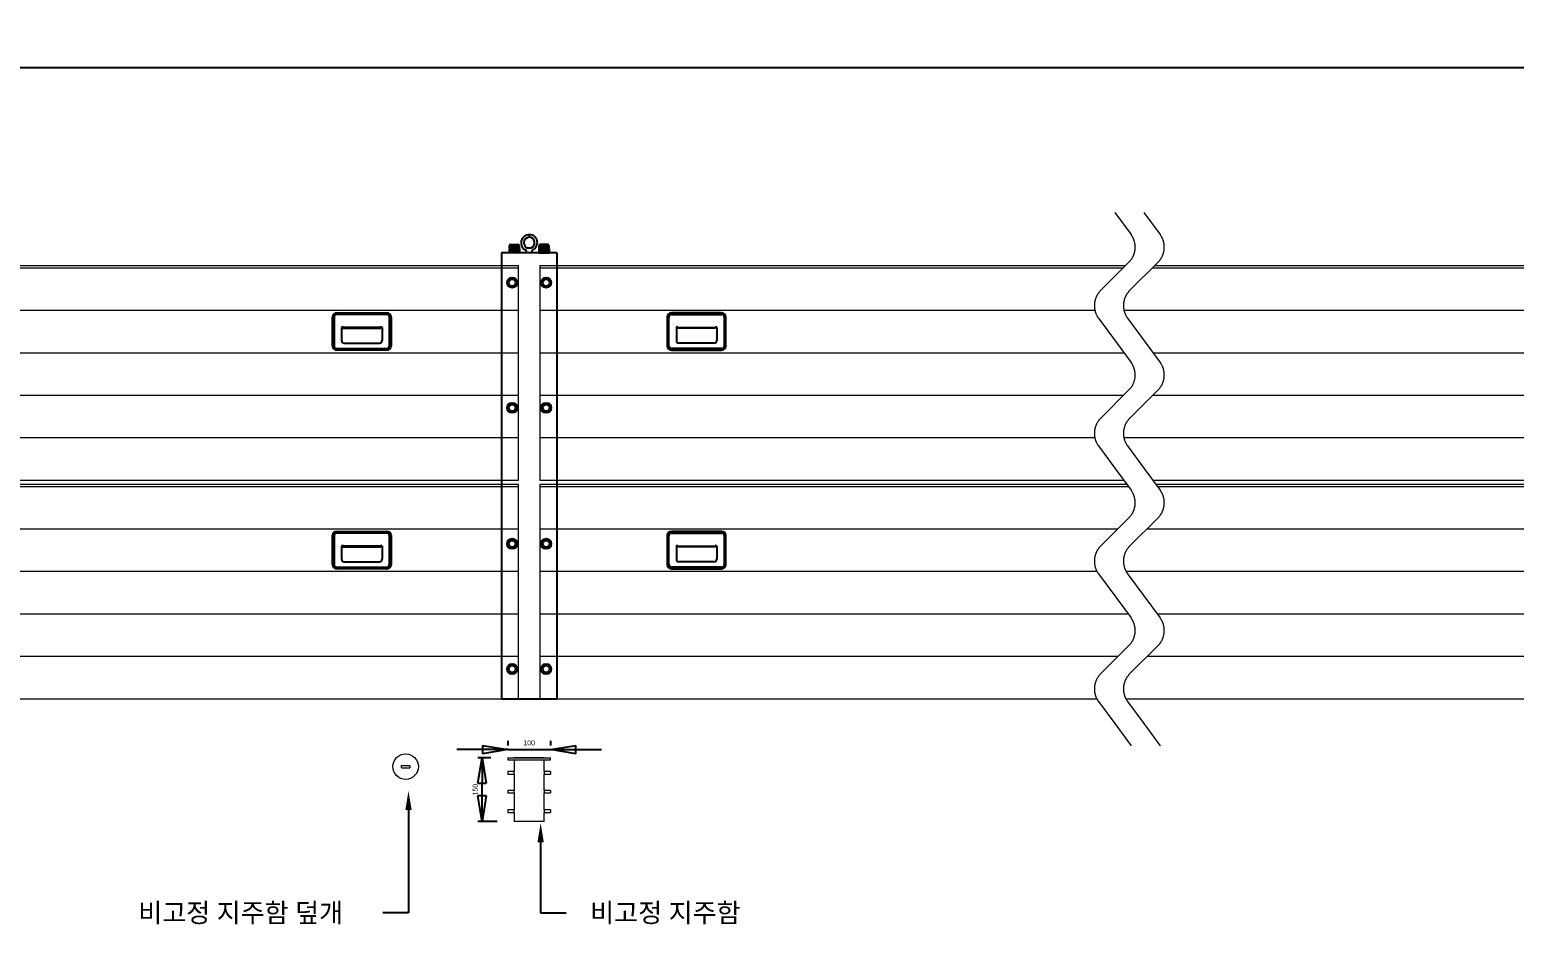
# Model space of a CAD drawing. Header units: millimetres. Extents: x 4892990 to 5673724, y 2128419 to 2381812.
# Drawn here: x 5651073 to 5654568, y 2374151 to 2376258 of the extents above; entities that cross this region are included whole.
import ezdxf
from ezdxf.enums import TextEntityAlignment as Align

# ---------------------------------------------------------------- set-up
doc = ezdxf.new("R2010")
doc.units = ezdxf.units.MM
doc.header["$LTSCALE"] = 1000
for name, pattern in [('CENTER2', [1.125, 0.75, -0.125, 0.125, -0.125]), ('HIDDEN', [0.375, 0.25, -0.125]), ('HIDDEN2', [0.1875, 0.125, -0.0625])]:
    doc.linetypes.add(name, pattern=pattern)
doc.layers.get('0').update_dxf_attribs({"linetype": 'CONTINUOUS'})
doc.layers.add('1', color=1, linetype='CENTER2')
doc.layers.add('A-MKXS-TEXT1', color=3, linetype='CONTINUOUS')
doc.layers.add('A-DIMS', color=7, linetype='CONTINUOUS', lineweight=25)
doc.layers.add('A-MKXS-LEAD', color=7, linetype='CONTINUOUS', lineweight=25)
doc.styles.add('HY울릉도L', font='malgun.ttf')
doc.styles.add('돋움체', font='')
doc.styles.add('맑은고딕', font='malgun.ttf')
doc.styles.add('울릉도L', font='')
doc.styles.get('돋움체').set_extended_font_data('DotumChe')
doc.styles.get('울릉도L').set_extended_font_data('HY울릉도L')
doc.dimstyles.new('CDIM', dxfattribs={"dimtxt": 3, "dimasz": 1.5, "dimexe": 2, "dimexo": 1, "dimgap": 1, "dimtad": 1, "dimdec": 0, "dimrnd": 0.5, "dimzin": 0, "dimdsep": 32, "dimlunit": 6, "dimtxsty": 'HY울릉도L', "dimblk1": '_CIDOT', "dimblk2": '_CIDOT', "dimsah": 1, "dimcen": 5.5, "dimclrd": 2, "dimclre": 2, "dimclrt": 7, "dimadec": 0, "dimazin": 0, "dimtfac": 1, "dimtdec": 0, "dimtix": 1, "dimtmove": 2, "dimatfit": 1, "dimldrblk": '_CIDOT', "dimfxl": 1, "dimtolj": 1, "dimtzin": 0, "dimlwd": -1, "dimarcsym": 0})
doc.dimstyles.new('scale2', dxfattribs={"dimscale": 2, "dimtxt": 2, "dimasz": 1.5, "dimexe": 2, "dimexo": 2, "dimgap": 0.7, "dimtad": 3, "dimtoh": 1, "dimdec": 3, "dimdsep": 46, "dimtxsty": '울릉도L', "dimblk": 'CLOSED', "dimcen": 1.5, "dimclrd": 8, "dimclre": 8, "dimclrt": 7, "dimazin": 2, "dimtfac": 1, "dimtdec": 3, "dimtix": 1, "dimtmove": 0, "dimatfit": 3, "dimldrblk": 'CLOSED', "dimfxl": 1, "dimlwd": -1, "dimlwe": -1, "dimarcsym": 0})

# ---------------------------------------------------------------- blocks, each defined once
blk = doc.blocks.new('비고정지주앞')
at = {"color": 8, "linetype": 'Continuous', "lineweight": 25, "ltscale": 30}
for p, q in [((3938622.6, -1088255.4), (3938622.6, -1088261.8)), ((3938575.6, -1088282.6), (3938599.6, -1088282.6)), ((3938669.6, -1088282.6), (3938645.6, -1088282.6))]:
    blk.add_line(p, q, dxfattribs=at)
at = {"color": 7, "linetype": 'Continuous', "lineweight": 25, "ltscale": 30}
for p, q in [((3938575.6, -1088282.6), (3938575.6, -1088286.6)), ((3938575.6, -1088286.6), (3938599.6, -1088286.6)), ((3938599.6, -1088288.2), (3938575.6, -1088288.2)), ((3938575.6, -1088288.2), (3938575.6, -1088289.9)), ((3938599.6, -1088289.9), (3938575.6, -1088289.9)), ((3938575.6, -1088289.9), (3938575.6, -1088293.4)), ((3938579.6, -1088278.6), (3938595.6, -1088278.6)), ((3938583.6, -1088286.6), (3938583.6, -1088288.2)), ((3938591.6, -1088288.2), (3938591.6, -1088286.6)), ((3938599.6, -1088286.6), (3938599.6, -1088282.6)), ((3938599.6, -1088288.2), (3938599.6, -1088289.9)), ((3938599.6, -1088289.9), (3938599.6, -1088293.4)), ((3938615.1, -1088292.3), (3938614.6, -1088298.6)), ((3938616, -1088286.6), (3938622.6, -1088286.6)), ((3938622.6, -1088286.6), (3938629.2, -1088286.6)), ((3938630.6, -1088298.6), (3938630, -1088292.3)), ((3938645.6, -1088282.6), (3938645.6, -1088286.6)), ((3938669.6, -1088286.6), (3938645.6, -1088286.6)), ((3938645.6, -1088288.2), (3938669.6, -1088288.2)), ((3938645.6, -1088288.2), (3938645.6, -1088289.9)), ((3938645.6, -1088289.9), (3938669.6, -1088289.9)), ((3938645.6, -1088289.9), (3938645.6, -1088293.4)), ((3938665.6, -1088278.6), (3938649.6, -1088278.6)), ((3938653.6, -1088286.6), (3938653.6, -1088288.2)), ((3938661.6, -1088288.2), (3938661.6, -1088286.6)), ((3938669.6, -1088286.6), (3938669.6, -1088282.6)), ((3938669.6, -1088288.2), (3938669.6, -1088289.9)), ((3938669.6, -1088289.9), (3938669.6, -1088293.4)), ((3938557.6, -1088298.6), (3938557.6, -1089348.6)), ((3938687.6, -1088298.6), (3938557.6, -1088298.6)), ((3938599.6, -1088293.4), (3938575.6, -1088293.4)), ((3938575.6, -1088293.4), (3938575.6, -1088294.2)), ((3938599.6, -1088294.2), (3938575.6, -1088294.2)), ((3938575.6, -1088294.2), (3938575.6, -1088298.6)), ((3938599.6, -1088298.6), (3938575.6, -1088298.6)), ((3938599.6, -1088293.4), (3938599.6, -1088294.2)), ((3938599.6, -1088294.2), (3938599.6, -1088298.6)), ((3938645.6, -1088293.4), (3938669.6, -1088293.4)), ((3938645.6, -1088293.4), (3938645.6, -1088294.2)), ((3938645.6, -1088294.2), (3938669.6, -1088294.2)), ((3938645.6, -1088294.2), (3938645.6, -1088298.6)), ((3938645.6, -1088298.6), (3938669.6, -1088298.6)), ((3938669.6, -1088293.4), (3938669.6, -1088294.2)), ((3938669.6, -1088294.2), (3938669.6, -1088298.6)), ((3938687.6, -1088298.6), (3938687.6, -1089348.6)), ((3938557.6, -1089348.6), (3938687.6, -1089348.6))]:
    blk.add_line(p, q, dxfattribs=at)
at = {"color": 7, "linetype": 'Continuous', "lineweight": 25, "ltscale": 900}
for centre, radius in [((3938582.6, -1088368.6), 12), ((3938582.6, -1088368.6), 8), ((3938662.6, -1088368.6), 12), ((3938662.6, -1088368.6), 8), ((3938582.6, -1088663.6), 12), ((3938582.6, -1088663.6), 8), ((3938662.6, -1088663.6), 12), ((3938662.6, -1088663.6), 8), ((3938582.6, -1088983.6), 12), ((3938582.6, -1088983.6), 8), ((3938662.6, -1088983.6), 12), ((3938662.6, -1088983.6), 8), ((3938582.6, -1089278.6), 12), ((3938662.6, -1089278.6), 12)]:
    blk.add_circle(centre, radius, dxfattribs=at)
at = {"color": 7, "linetype": 'Continuous', "lineweight": 25, "ltscale": 30}
for centre in [(3938582.6, -1089278.6), (3938662.6, -1089278.6)]:
    blk.add_circle(centre, 8, dxfattribs=at)
at = {"color": 7, "linetype": 'Continuous', "lineweight": 25, "ltscale": 900}
for centre, radius, start, end in [((3938622.6, -1088274.6), 19.2, 90, 247.1735), ((3938622.6, -1088274.6), 19.2, 0, 90), ((3938579.6, -1088282.6), 4, 90, 180), ((3938595.6, -1088282.6), 4, 0, 90), ((3938622.6, -1088274.6), 12.8, 90, 180), ((3938622.6, -1088274.6), 12.8, 180, 249.6359), ((3938622.6, -1088274.6), 12.8, 290.3641, 90), ((3938622.6, -1088274.6), 19.2, 292.8265, 0), ((3938649.6, -1088282.6), 4, 90, 180), ((3938665.6, -1088282.6), 4, 0, 90)]:
    blk.add_arc(centre, radius, start, end, dxfattribs=at)
blk = doc.blocks.new('_Closed')
at = {"color": 0, "linetype": 'ByBlock', "lineweight": -2}
for p, q in [((-1, 0.167), (0, 0)), ((-1, 0.167), (-1, -0.167)), ((0, 0), (-1, -0.167)), ((0, 0), (-1, 0))]:
    blk.add_line(p, q, dxfattribs=at)
blk = doc.blocks.new('*D57')
at = {"color": 8, "linetype": 'ByBlock', "ltscale": 4, "transparency": 16777216}
for p, q in [((5652158.5, 2374542.9), (5652127.5, 2374542.9)), ((5652173.1, 2374392.9), (5652127.5, 2374392.9))]:
    blk.add_line(p, q, dxfattribs=at)
at = {"color": 8, "ltscale": 4, "transparency": 16777216}
blk.add_line((5652137.5, 2374452.9), (5652137.5, 2374482.9), dxfattribs=at)
at = {"color": 8, "ltscale": 4, "transparency": 16777216, "xscale": 60, "yscale": 60, "zscale": 60}
for p, rotation in [((5652137.5, 2374542.9), 90), ((5652137.5, 2374392.9), 270)]:
    blk.add_blockref('_Closed', p, dxfattribs=dict(at, rotation=rotation))
at = {"color": 7, "ltscale": 4, "transparency": 16777216, "insert": (5652121.5, 2374467.9), "char_height": 120, "attachment_point": 5, "rotation": 90, "style": '울릉도L'}
blk.add_mtext('{\\H0.1x;150}', dxfattribs=at)
blk = doc.blocks.new('*D58')
at = {"color": 8, "linetype": 'ByBlock', "ltscale": 4, "transparency": 16777216}
for p, q in [((5652198.5, 2374582.9), (5652198.5, 2374572.1)), ((5652298.5, 2374582.9), (5652298.5, 2374572.1))]:
    blk.add_line(p, q, dxfattribs=at)
at = {"color": 8, "ltscale": 4, "transparency": 16777216}
for p, q in [((5652138.5, 2374562.1), (5652078.5, 2374562.1)), ((5652198.5, 2374562.1), (5652298.5, 2374562.1)), ((5652358.5, 2374562.1), (5652418.5, 2374562.1))]:
    blk.add_line(p, q, dxfattribs=at)
at = {"color": 8, "ltscale": 4, "transparency": 16777216, "xscale": 60, "yscale": 60, "zscale": 60}
blk.add_blockref('_Closed', (5652198.5, 2374562.1), dxfattribs=at)
at = {"color": 8, "ltscale": 4, "transparency": 16777216, "xscale": 60, "yscale": 60, "zscale": 60, "rotation": 180}
blk.add_blockref('_Closed', (5652298.5, 2374562.1), dxfattribs=at)
at = {"color": 7, "ltscale": 4, "transparency": 16777216, "insert": (5652248.5, 2374578.1), "char_height": 120, "attachment_point": 5, "style": '울릉도L'}
blk.add_mtext('{\\H0.1x;100}', dxfattribs=at)
blk = doc.blocks.new('AL차수판 2단')
at = {"color": 7, "linetype": 'HIDDEN', "lineweight": 0}
for p, q in [((2975499.4, -532908.3), (2975537.7, -532960.3)), ((2975567.9, -532908.3), (2975606.2, -532960.3)), ((2975532.8, -533025.3), (2975465.9, -533092.2)), ((2975601.3, -533025.3), (2975534.4, -533092.2)), ((2975461, -533157.2), (2975537.7, -533261.2)), ((2975529.5, -533157.2), (2975606.2, -533261.2)), ((2975532.8, -533326.3), (2975465.9, -533393.2)), ((2975601.3, -533326.3), (2975534.4, -533393.2)), ((2975461, -533458.2), (2975499.4, -533510.2)), ((2975529.5, -533458.2), (2975567.9, -533510.2)), ((2975499.4, -533510.2), (2975537.7, -533562.2)), ((2975567.9, -533510.2), (2975606.2, -533562.2)), ((2975532.8, -533627.2), (2975465.9, -533694.2)), ((2975601.3, -533627.2), (2975534.4, -533694.2)), ((2975461, -533759.2), (2975537.7, -533863.2)), ((2975529.5, -533759.2), (2975606.2, -533863.2)), ((2975532.8, -533928.2), (2975465.9, -533995.1)), ((2975601.3, -533928.2), (2975534.4, -533995.1)), ((2975461, -534060.2), (2975499.4, -534112.2)), ((2975529.5, -534060.2), (2975567.9, -534112.2)), ((2975499.4, -534112.2), (2975537.7, -534164.2)), ((2975567.9, -534112.2), (2975606.2, -534164.2))]:
    blk.add_line(p, q, dxfattribs=at)
at = {"color": 7, "linetype": 'Continuous', "lineweight": 15}
for p, q in [((2974145.8, -533033.4), (2974145.8, -533538.4)), ((2974145.8, -533033.4), (2975524.7, -533033.4)), ((2974145.8, -533038.4), (2975519.7, -533038.4)), ((2975588.2, -533038.4), (2976935.2, -533038.4)), ((2975593.2, -533033.4), (2976935.2, -533033.4)), ((2976935.2, -533538.4), (2976935.2, -533033.4)), ((2974145.8, -533138.4), (2975452.5, -533138.4)), ((2975521, -533138.4), (2976935.2, -533138.4)), ((2974145.8, -533238.4), (2975520.9, -533238.4)), ((2975589.4, -533238.4), (2976935.2, -533238.4)), ((2974145.8, -533338.4), (2975520.7, -533338.4)), ((2975589.2, -533338.4), (2976935.2, -533338.4)), ((2974145.8, -533438.4), (2975452.3, -533438.4)), ((2975520.8, -533438.4), (2976935.2, -533438.4)), ((2974145.8, -533538.4), (2975520.2, -533538.4)), ((2974145.8, -533538.4), (2975520.2, -533538.4)), ((2975588.7, -533538.4), (2976935.2, -533538.4)), ((2975588.7, -533538.4), (2976935.2, -533538.4)), ((2974145.8, -533548.4), (2975527.6, -533548.4)), ((2974145.8, -533548.4), (2974145.8, -534053.4)), ((2974145.8, -533553.4), (2975531.3, -533553.4)), ((2975596.1, -533548.4), (2976935.2, -533548.4)), ((2975599.8, -533553.4), (2976935.2, -533553.4)), ((2976935.2, -534053.4), (2976935.2, -533548.4)), ((2974145.8, -533653.4), (2975506.6, -533653.4)), ((2975575.2, -533653.4), (2976935.2, -533653.4)), ((2974145.8, -533753.4), (2975457.4, -533753.4)), ((2975525.9, -533753.4), (2976935.2, -533753.4)), ((2974145.8, -533853.4), (2975530.5, -533853.4)), ((2975599, -533853.4), (2976935.2, -533853.4)), ((2974145.8, -533953.4), (2975507.6, -533953.4)), ((2975576.1, -533953.4), (2976935.2, -533953.4)), ((2974145.8, -534053.4), (2975456.9, -534053.4)), ((2975525.4, -534053.4), (2976935.2, -534053.4))]:
    blk.add_line(p, q, dxfattribs=at)
at = {"color": 7, "linetype": 'HIDDEN', "lineweight": 0}
for centre, start, end in [((2975497.5, -532989.9), 315, 36.4024), ((2975566, -532989.9), 315, 36.4024), ((2975501.3, -533127.6), 135, 216.4024), ((2975569.8, -533127.6), 135, 216.4024), ((2975497.5, -533290.9), 315, 36.4024), ((2975566, -533290.9), 315, 36.4024), ((2975501.3, -533428.5), 135, 216.4024), ((2975569.8, -533428.5), 135, 216.4024), ((2975497.5, -533591.9), 315, 36.4024), ((2975566, -533591.9), 315, 36.4024), ((2975501.3, -533729.5), 135, 216.4024), ((2975569.8, -533729.5), 135, 216.4024), ((2975497.5, -533892.9), 315, 36.4024), ((2975566, -533892.9), 315, 36.4024), ((2975501.3, -534030.5), 135, 216.4024), ((2975569.8, -534030.5), 135, 216.4024)]:
    blk.add_arc(centre, 50, start, end, dxfattribs=at)
at = {"layer": '1', "color": 7, "linetype": 'Continuous'}
for p, q in [((2974445.8, -533154.4), (2974445.8, -533222.4)), ((2974449.7, -533222.6), (2974449.7, -533154.3)), ((2974455.7, -533148.3), (2974574, -533148.3)), ((2974573.8, -533144.4), (2974455.8, -533144.4)), ((2974580, -533154.3), (2974580, -533222.6)), ((2974583.8, -533222.4), (2974583.8, -533154.4)), ((2976497.2, -533222.4), (2976497.2, -533154.4)), ((2976501, -533154.3), (2976501, -533222.6)), ((2976625.3, -533148.3), (2976507, -533148.3)), ((2976507.2, -533144.4), (2976625.2, -533144.4)), ((2976631.3, -533222.6), (2976631.3, -533154.3)), ((2976635.2, -533154.4), (2976635.2, -533222.4)), ((2974467.3, -533179.4), (2974467.3, -533209.9)), ((2974470.3, -533179.4), (2974470.3, -533180.9)), ((2974559.3, -533180.9), (2974470.3, -533180.9)), ((2974559.3, -533179.4), (2974559.3, -533180.9)), ((2974562.3, -533179.4), (2974562.3, -533209.9)), ((2976518.7, -533179.4), (2976518.7, -533209.9)), ((2976521.7, -533179.4), (2976521.7, -533180.9)), ((2976521.7, -533180.9), (2976610.7, -533180.9)), ((2976610.7, -533179.4), (2976610.7, -533180.9)), ((2976613.7, -533179.4), (2976613.7, -533209.9)), ((2974556.3, -533215.9), (2974473.3, -533215.9)), ((2976524.7, -533215.9), (2976607.7, -533215.9)), ((2974574, -533228.6), (2974455.7, -533228.6)), ((2974455.8, -533232.4), (2974573.8, -533232.4)), ((2976507, -533228.6), (2976625.3, -533228.6)), ((2976625.2, -533232.4), (2976507.2, -533232.4)), ((2974445.8, -533669.4), (2974445.8, -533737.4)), ((2974449.7, -533737.6), (2974449.7, -533669.3)), ((2974455.7, -533663.3), (2974574, -533663.3)), ((2974573.8, -533659.4), (2974455.8, -533659.4)), ((2974580, -533669.3), (2974580, -533737.6)), ((2974583.8, -533737.4), (2974583.8, -533669.4)), ((2976497.2, -533737.4), (2976497.2, -533669.4)), ((2976501, -533669.3), (2976501, -533737.6)), ((2976625.3, -533663.3), (2976507, -533663.3)), ((2976507.2, -533659.4), (2976625.2, -533659.4)), ((2976631.3, -533737.6), (2976631.3, -533669.3)), ((2976635.2, -533669.4), (2976635.2, -533737.4)), ((2974467.3, -533694.4), (2974467.3, -533724.9)), ((2974470.3, -533694.4), (2974470.3, -533695.9)), ((2974559.3, -533695.9), (2974470.3, -533695.9)), ((2974559.3, -533694.4), (2974559.3, -533695.9)), ((2974562.3, -533694.4), (2974562.3, -533724.9)), ((2976518.7, -533694.4), (2976518.7, -533724.9)), ((2976521.7, -533694.4), (2976521.7, -533695.9)), ((2976521.7, -533695.9), (2976610.7, -533695.9)), ((2976610.7, -533694.4), (2976610.7, -533695.9)), ((2976613.7, -533694.4), (2976613.7, -533724.9)), ((2974574, -533743.6), (2974455.7, -533743.6)), ((2974455.8, -533747.4), (2974573.8, -533747.4)), ((2974556.3, -533730.9), (2974473.3, -533730.9)), ((2976507, -533743.6), (2976625.3, -533743.6)), ((2976625.2, -533747.4), (2976507.2, -533747.4)), ((2976524.7, -533730.9), (2976607.7, -533730.9))]:
    blk.add_line(p, q, dxfattribs=at)
at = {"layer": '1', "color": 4, "linetype": 'HIDDEN2'}
for p, q in [((2974470.3, -533179.4), (2974559.3, -533179.4)), ((2976610.7, -533179.4), (2976521.7, -533179.4)), ((2974470.3, -533694.4), (2974559.3, -533694.4)), ((2976610.7, -533694.4), (2976521.7, -533694.4))]:
    blk.add_line(p, q, dxfattribs=at)
at = {"layer": '1', "color": 7, "linetype": 'Continuous'}
for centre, radius, start, end in [((2974455.8, -533154.4), 10, 90, 180), ((2974455.7, -533154.3), 6, 90, 180), ((2974573.8, -533154.4), 10, 0, 90), ((2974574, -533154.3), 6, 0, 90), ((2976507.2, -533154.4), 10, 90, 180), ((2976507, -533154.3), 6, 90, 180), ((2976625.2, -533154.4), 10, 0, 90), ((2976625.3, -533154.3), 6, 0, 90), ((2974468.8, -533179.4), 1.5, 0, 180), ((2974560.8, -533179.4), 1.5, 0, 180), ((2976520.2, -533179.4), 1.5, 0, 180), ((2976612.2, -533179.4), 1.5, 0, 180), ((2974455.8, -533222.4), 10, 180, 270), ((2974455.7, -533222.6), 6, 180, 270), ((2974473.3, -533209.9), 6, 180, 270), ((2974556.3, -533209.9), 6, 270, 0), ((2974573.8, -533222.4), 10, 270, 0), ((2974574, -533222.6), 6, 270, 0), ((2976507.2, -533222.4), 10, 180, 270), ((2976507, -533222.6), 6, 180, 270), ((2976524.7, -533209.9), 6, 180, 270), ((2976607.7, -533209.9), 6, 270, 0), ((2976625.2, -533222.4), 10, 270, 0), ((2976625.3, -533222.6), 6, 270, 0), ((2974455.8, -533669.4), 10, 90, 180), ((2974455.7, -533669.3), 6, 90, 180), ((2974573.8, -533669.4), 10, 0, 90), ((2974574, -533669.3), 6, 0, 90), ((2976507.2, -533669.4), 10, 90, 180), ((2976507, -533669.3), 6, 90, 180), ((2976625.2, -533669.4), 10, 0, 90), ((2976625.3, -533669.3), 6, 0, 90), ((2974468.8, -533694.4), 1.5, 0, 180), ((2974560.8, -533694.4), 1.5, 0, 180), ((2976520.2, -533694.4), 1.5, 0, 180), ((2976612.2, -533694.4), 1.5, 0, 180), ((2974455.8, -533737.4), 10, 180, 270), ((2974455.7, -533737.6), 6, 180, 270), ((2974473.3, -533724.9), 6, 180, 270), ((2974556.3, -533724.9), 6, 270, 0), ((2974573.8, -533737.4), 10, 270, 0), ((2974574, -533737.6), 6, 270, 0), ((2976507.2, -533737.4), 10, 180, 270), ((2976507, -533737.6), 6, 180, 270), ((2976524.7, -533724.9), 6, 180, 270), ((2976607.7, -533724.9), 6, 270, 0), ((2976625.2, -533737.4), 10, 270, 0), ((2976625.3, -533737.6), 6, 270, 0)]:
    blk.add_arc(centre, radius, start, end, dxfattribs=at)
blk = doc.blocks.new('_CIDOT')
at = {"color": 0, "linetype": 'ByBlock'}
blk.add_line((2, 0), (-1, 0), dxfattribs=at)
at = {"color": 0, "linetype": 'ByBlock', "const_width": 0.5}
blk.add_lwpolyline([(-0.25, 0, 1), (0.25, 0, 1)], format="xyb", close=True, dxfattribs=at)
blk = doc.blocks.new('*D76')
at = {"layer": 'A-DIMS', "lineweight": -2, "transparency": 16777216}
for p, q in [((5646569.9, 2375752.1), (5646569.9, 2376208.5)), ((5655087.9, 2375752.1), (5655087.9, 2376208.5))]:
    blk.add_line(p, q, dxfattribs=at)
at = {"layer": 'A-DIMS', "transparency": 16777216}
blk.add_line((5646599.9, 2376168.5), (5655057.9, 2376168.5), dxfattribs=at)
at = {"layer": 'A-DIMS', "transparency": 16777216, "xscale": 30, "yscale": 30, "zscale": 30, "rotation": 180}
blk.add_blockref('_CIDOT', (5646569.9, 2376168.5), dxfattribs=at)
at = {"layer": 'A-DIMS', "transparency": 16777216, "xscale": 30, "yscale": 30, "zscale": 30}
blk.add_blockref('_CIDOT', (5655087.9, 2376168.5), dxfattribs=at)
at = {"layer": 'A-DIMS', "color": 3, "transparency": 16777216, "insert": (5650828.9, 2376218.5), "char_height": 60, "attachment_point": 5, "style": '돋움체'}
blk.add_mtext('\\A1;7800', dxfattribs=at)

msp = doc.modelspace()

# ---------------------------------------------------------------- linework, layer by layer
at = {"color": 7, "linetype": 'Continuous', "lineweight": 15}
for p, q in [((5652198.53, 2374542.9), (5652198.53, 2374537.76)), ((5652198.53, 2374542.9), (5652241.39, 2374542.9)), ((5652283.96, 2374542.9), (5652213.1, 2374542.9)), ((5652241.39, 2374542.9), (5652298.53, 2374542.9)), ((5652298.53, 2374537.76), (5652298.53, 2374542.9)), ((5651947.64, 2374524.57), (5651967.64, 2374524.57)), ((5651947.64, 2374519.57), (5651947.64, 2374524.57)), ((5651947.64, 2374519.57), (5651967.64, 2374519.57)), ((5651967.64, 2374524.57), (5651967.64, 2374519.57)), ((5652198.53, 2374537.76), (5652241.39, 2374537.76)), ((5652213.11, 2374510.48), (5652198.53, 2374510.48)), ((5652198.53, 2374510.48), (5652198.53, 2374504.48)), ((5652213.1, 2374537.76), (5652213.1, 2374510.45)), ((5652241.39, 2374537.76), (5652298.53, 2374537.76)), ((5652283.96, 2374510.45), (5652283.96, 2374537.76)), ((5652298.53, 2374510.48), (5652283.96, 2374510.48)), ((5652298.53, 2374510.48), (5652298.53, 2374504.48)), ((5652198.53, 2374504.48), (5652213.1, 2374504.48)), ((5652213.1, 2374504.49), (5652213.1, 2374466.03)), ((5652283.96, 2374466.03), (5652283.96, 2374504.49)), ((5652283.96, 2374504.48), (5652298.53, 2374504.48)), ((5652213.11, 2374466.07), (5652198.53, 2374466.07)), ((5652198.53, 2374466.07), (5652198.53, 2374460.07)), ((5652198.53, 2374460.07), (5652213.1, 2374460.07)), ((5652213.1, 2374460.07), (5652213.1, 2374420.07)), ((5652298.53, 2374466.07), (5652283.96, 2374466.07)), ((5652283.96, 2374420.07), (5652283.96, 2374460.07)), ((5652283.96, 2374460.07), (5652298.53, 2374460.07)), ((5652298.53, 2374466.07), (5652298.53, 2374460.07)), ((5652213.11, 2374420.1), (5652198.53, 2374420.1)), ((5652198.53, 2374420.1), (5652198.53, 2374414.1)), ((5652198.53, 2374414.1), (5652213.1, 2374414.1)), ((5652213.1, 2374414.11), (5652213.1, 2374392.9)), ((5652298.53, 2374420.1), (5652283.96, 2374420.1)), ((5652283.96, 2374392.9), (5652283.96, 2374414.11)), ((5652283.96, 2374414.1), (5652298.53, 2374414.1)), ((5652298.53, 2374420.1), (5652298.53, 2374414.1)), ((5652283.96, 2374392.9), (5652213.1, 2374392.9))]:
    msp.add_line(p, q, dxfattribs=at)
msp.add_circle((5651957.64, 2374522.07), 30, dxfattribs=at)
for points, knots in [([(5652213.1, 2374504.49), (5652213.1, 2374504.49), (5652213.1, 2374504.43), (5652213.12, 2374504.63), (5652213.16, 2374505.09), (5652213.22, 2374505.86), (5652213.26, 2374506.7), (5652213.26, 2374507.26), (5652213.26, 2374507.48)], [0, 0, 0, 0, 0.0012395, 0.2148317, 0.4283941, 0.6429855, 0.8580789, 1, 1, 1, 1]), ([(5652213.26, 2374507.48), (5652213.26, 2374507.82), (5652213.25, 2374508.49), (5652213.2, 2374509.39), (5652213.15, 2374510.06), (5652213.11, 2374510.45), (5652213.11, 2374510.45), (5652213.11, 2374510.45)], [0, 0, 0, 0, 0.2140154, 0.4280013, 0.6427456, 0.8579897, 1, 1, 1, 1]), ([(5652283.96, 2374510.45), (5652283.96, 2374510.46), (5652283.96, 2374510.5), (5652283.93, 2374510.22), (5652283.88, 2374509.65), (5652283.83, 2374508.81), (5652283.8, 2374507.82), (5652283.8, 2374506.8), (5652283.84, 2374505.86), (5652283.9, 2374505.1), (5652283.95, 2374504.58), (5652283.96, 2374504.52), (5652283.96, 2374504.49)], [0, 0, 0, 0, 0.03619103, 0.14292956, 0.24988292, 0.35736071, 0.4648599, 0.57183583, 0.67856277, 0.78570091, 0.89327032, 1, 1, 1, 1]), ([(5652213.1, 2374460.07), (5652213.1, 2374460.07), (5652213.1, 2374460.02), (5652213.12, 2374460.21), (5652213.16, 2374460.68), (5652213.22, 2374461.45), (5652213.26, 2374462.29), (5652213.26, 2374462.85), (5652213.26, 2374463.07)], [0, 0, 0, 0, 0.00123946, 0.21483162, 0.42839447, 0.64298545, 0.85807921, 1, 1, 1, 1]), ([(5652213.26, 2374463.07), (5652213.26, 2374463.41), (5652213.25, 2374464.08), (5652213.2, 2374464.98), (5652213.15, 2374465.65), (5652213.11, 2374466.04), (5652213.11, 2374466.03), (5652213.11, 2374466.03)], [0, 0, 0, 0, 0.2140157, 0.4280014, 0.6427457, 0.8579897, 1, 1, 1, 1]), ([(5652283.96, 2374466.03), (5652283.96, 2374466.04), (5652283.96, 2374466.09), (5652283.93, 2374465.81), (5652283.88, 2374465.24), (5652283.83, 2374464.4), (5652283.8, 2374463.41), (5652283.8, 2374462.39), (5652283.84, 2374461.44), (5652283.9, 2374460.69), (5652283.95, 2374460.17), (5652283.96, 2374460.11), (5652283.96, 2374460.07)], [0, 0, 0, 0, 0.0361911, 0.1429297, 0.2498831, 0.3573608, 0.4648601, 0.5718355, 0.6785625, 0.785701, 0.8932703, 1, 1, 1, 1]), ([(5652213.1, 2374414.11), (5652213.1, 2374414.11), (5652213.1, 2374414.05), (5652213.12, 2374414.25), (5652213.16, 2374414.71), (5652213.22, 2374415.48), (5652213.26, 2374416.32), (5652213.26, 2374416.88), (5652213.26, 2374417.1)], [0, 0, 0, 0, 0.0012397, 0.2148319, 0.4283939, 0.6429857, 0.858078, 1, 1, 1, 1]), ([(5652213.26, 2374417.1), (5652213.26, 2374417.44), (5652213.25, 2374418.11), (5652213.2, 2374419.01), (5652213.15, 2374419.68), (5652213.11, 2374420.07), (5652213.11, 2374420.07), (5652213.11, 2374420.07)], [0, 0, 0, 0, 0.2140144, 0.4280013, 0.6427456, 0.8579897, 1, 1, 1, 1]), ([(5652283.96, 2374420.07), (5652283.96, 2374420.08), (5652283.96, 2374420.12), (5652283.93, 2374419.84), (5652283.88, 2374419.27), (5652283.83, 2374418.43), (5652283.8, 2374417.44), (5652283.8, 2374416.42), (5652283.84, 2374415.48), (5652283.9, 2374414.72), (5652283.95, 2374414.2), (5652283.96, 2374414.14), (5652283.96, 2374414.11)], [0, 0, 0, 0, 0.036191, 0.1429295, 0.2498829, 0.3573606, 0.4648599, 0.571836, 0.678563, 0.785701, 0.8932703, 1, 1, 1, 1])]:
    msp.add_open_spline(points, degree=3, knots=knots, dxfattribs=at)
at = {"layer": 'A-MKXS-LEAD'}
for p, q in [((5651964.4, 2374422.98), (5651964.4, 2374364.67)), ((5651964.4, 2374364.67), (5651964.4, 2374177.99)), ((5652275.51, 2374347.3), (5652275.51, 2374288.99)), ((5652275.51, 2374288.99), (5652275.51, 2374177.99)), ((5651964.4, 2374177.99), (5651904.4, 2374177.99)), ((5651964.4, 2374177.99), (5651904.4, 2374177.99)), ((5652275.51, 2374177.99), (5652335.51, 2374177.99)), ((5652275.51, 2374177.99), (5652335.51, 2374177.99))]:
    msp.add_line(p, q, dxfattribs=at)
for points in [[(5651964.4, 2374464.75, 15, 15, 0), (5651964.4, 2374464.75, 0, 15, 0), (5651964.4, 2374419.75, 15, 15, 0)], [(5652275.51, 2374389.07, 15, 15, 0), (5652275.51, 2374389.07, 0, 15, 0), (5652275.51, 2374344.07, 15, 15, 0)]]:
    msp.add_lwpolyline(points, format="xyseb", dxfattribs=at)

# ---------------------------------------------------------------- block references
for name, p in [('AL차수판 2단', (2675288.36, 2908735.53)), ('AL차수판 2단', (2678127.69, 2908735.53)), ('비고정지주앞', (1713625.95, 3464030.68))]:
    msp.add_blockref(name, p)

# ---------------------------------------------------------------- texts
at = {"layer": 'A-MKXS-TEXT1', "style": '맑은고딕'}
for s, p in [('비고정 지주함 덮개', (5651328.24, 2374177.99)), ('비고정 지주함', (5652392.15, 2374177.99))]:
    msp.add_text(s, height=45, dxfattribs=at).set_placement(p, align=Align.MIDDLE_LEFT)

# ---------------------------------------------------------------- dimensions: what is measured, and where the dimension line sits
at = {"ltscale": 4}
dim = msp.add_linear_dim(base=(5652298.53, 2374562.12), p1=(5652198.53, 2374542.9), p2=(5652298.53, 2374542.9), text='{\\H0.1x;<>}', dimstyle='scale2', override={"dimtxt": 60, "dimasz": 30, "dimexe": 5, "dimexo": 20, "dimgap": 5, "dimdec": 1, "dimtdec": 1, "dimfxl": 2, "dimarcsym": 1}, dxfattribs=at)
dim.commit()
dim.dimension.update_dxf_attribs({"geometry": '*D58', "text_midpoint": (5652248.53, 2374578.12)})
dim = msp.add_linear_dim(base=(5652137.48, 2374542.9), p1=(5652213.1, 2374392.9), p2=(5652198.53, 2374542.9), angle=90, text='{\\H0.1x;<>}', dimstyle='scale2', override={"dimtxt": 60, "dimasz": 30, "dimexe": 5, "dimexo": 20, "dimgap": 5, "dimdec": 1, "dimtdec": 1, "dimfxl": 2, "dimarcsym": 1}, dxfattribs=at)
dim.commit()
dim.dimension.update_dxf_attribs({"geometry": '*D57', "text_midpoint": (5652121.48, 2374467.9)})
at = {"layer": 'A-DIMS'}
dim = msp.add_linear_dim(base=(5655087.87, 2376168.5), p1=(5646569.87, 2375732.09), p2=(5655087.87, 2375732.09), text='7800', dimstyle='CDIM', override={"dimscale": 20, "dimtxsty": '돋움체', "dimclrd": 256, "dimclre": 256, "dimclrt": 3}, dxfattribs=at)
dim.commit()
dim.dimension.update_dxf_attribs({"geometry": '*D76', "text_midpoint": (5650828.87, 2376218.54)})

doc.saveas('drawing.dxf')
